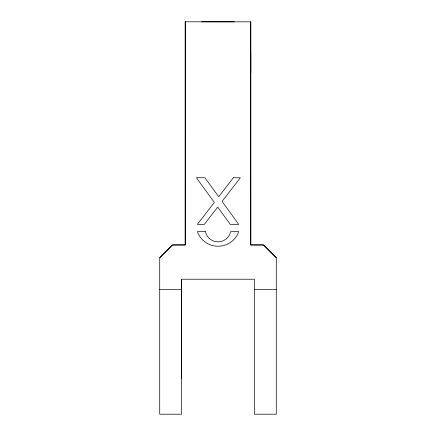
<?xml version="1.0" encoding="UTF-8"?>
<svg xmlns="http://www.w3.org/2000/svg" width="436" height="436" viewBox="0 0 436 436"><rect width="100%" height="100%" fill="white"/><g stroke="black" fill="none" stroke-linecap="round" stroke-linejoin="round"><path stroke-width="0.65" d="M250.771 72.828L250.771 50.974M185.186 21.8L250.787 21.838L250.782 244.95L263.529 244.978L276.277 257.698L276.277 414.2L254.422 414.2L254.422 279.22L181.523 279.225L181.578 414.2L159.723 414.2L159.723 257.698L172.471 244.95L185.218 244.95L185.235 21.8L185.218 244.95L172.471 244.978L159.723 257.725M250.744 21.838L250.782 244.95L263.529 244.95L276.277 257.725M159.723 289.466L181.578 289.466M254.422 289.466L276.277 289.466M201.612 21.811L234.361 21.827M181.523 279.225L181.578 378.606M233.347 177.768L218.681 196.734L204.915 177.746L196.429 177.741L214.343 202.435L197.35 224.355L204.331 224.36L217.706 207.073L230.252 224.377L238.737 224.382L222.082 201.421L240.323 177.774L233.342 177.768M205.443 231.647L197.35 231.641A21.974 21.974 0 0 0 238.737 231.674L230.639 231.663A12.884 12.884 0 0 1 205.443 231.647"/></g></svg>
